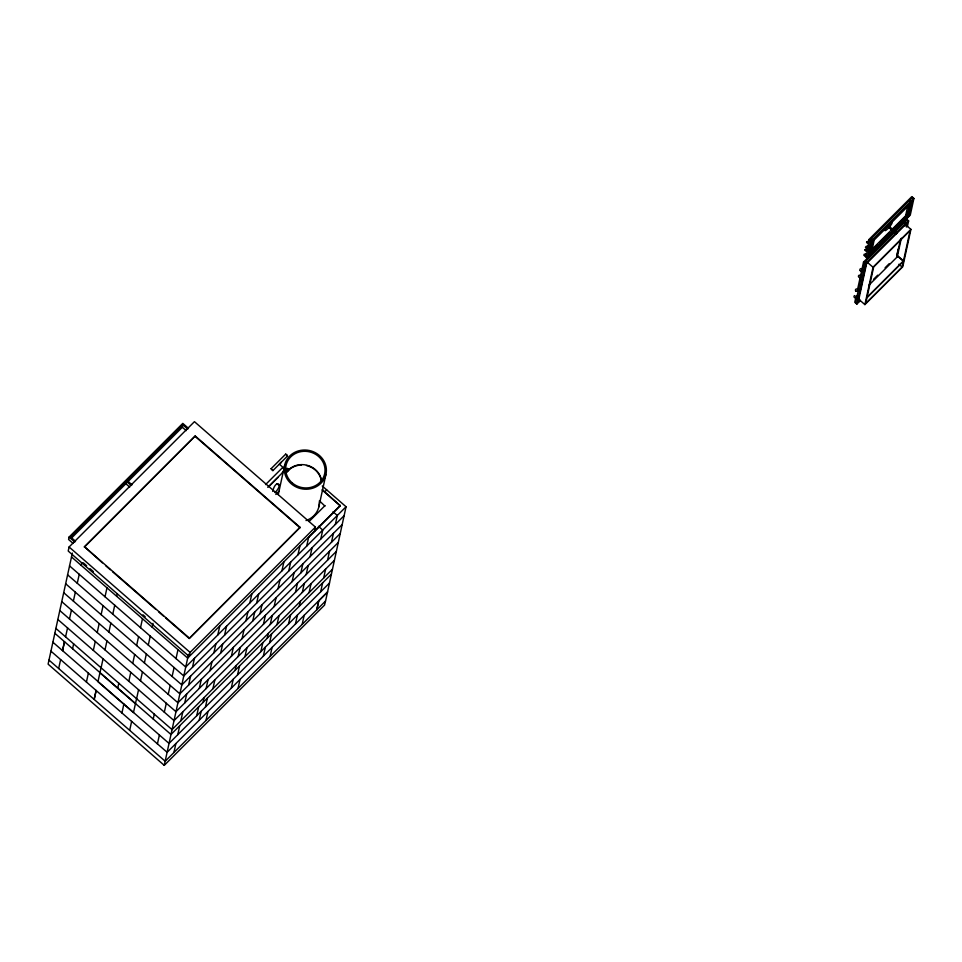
<?xml version="1.0" encoding="UTF-8"?>
<svg xmlns="http://www.w3.org/2000/svg" width="962" height="962" viewBox="0 0 962 962"><rect width="100%" height="100%" fill="white"/><g stroke="black" fill="none" stroke-linecap="round" stroke-linejoin="round"><path stroke-width="1.44" d="M69.096 537.049L74.747 541.967L75.481 541.233L70.635 537.024L126.383 481.289L131.229 485.497L131.95 484.776L127.116 480.555L182.864 424.819L187.71 429.04L188.432 428.306L182.792 423.388L69.096 537.049L68.567 539.478L73.088 543.422M69.096 546.981L68.206 551.046L189.201 656.457L190.091 652.404L315.44 527.092L194.444 421.669L69.096 546.981L190.091 652.404M72.354 553.066L48.1 664.153L164.249 765.355L324.579 605.074L325.469 601.01M102.405 562.842L84.452 546.729L195.226 435.99L300.084 527.344L189.225 638.491L165.548 617.857M64.466 641.762L62.518 650.697L64.514 641.714M58.67 668.518L60.618 659.583M65.572 636.844L67.568 627.861M69.468 618.975L71.465 609.992M73.365 601.106L75.361 592.123M77.261 583.237L79.257 574.266M81.205 565.331L81.758 562.77M72.571 648.749L73.641 643.867M126.383 481.289L125.854 483.718L129.726 487.097M86.424 682.07L88.372 673.135M93.326 650.396L95.274 641.462M97.222 632.527L99.17 623.592M101.118 614.67L103.066 605.735M105.014 596.801L106.962 587.866M94.156 699.446L96.104 690.512M101.058 667.772L97.956 681.673L133.453 712.589L136.556 698.689M94.204 699.398L96.152 690.463M101.106 667.724L103.054 658.79M105.002 649.855L106.95 640.92M108.898 631.986L110.846 623.051M112.794 614.117L114.743 605.182M116.691 596.248L117.244 593.698M117.749 688.107L118.807 683.224M127.633 481.938L182.335 427.26L182.864 424.819M121.921 712.998L123.87 704.064M128.824 681.324L130.772 672.39M132.72 663.455L134.668 654.521M136.616 645.586L138.564 636.652M140.512 627.717L142.46 618.782M129.69 730.314L131.638 721.38M136.604 698.64L138.552 689.706M140.5 680.771L142.448 671.837M144.396 662.902L146.344 653.98M148.292 645.045L150.24 636.11M152.188 627.176L153.018 623.34M84.355 547.125L195.226 435.99M153.235 719.023L154.305 714.153M157.407 743.927L159.403 734.944M164.31 712.241L166.306 703.27M168.206 694.384L170.202 685.401M172.102 676.514L174.098 667.532M175.998 658.645L177.994 649.663M189.225 638.491L300.084 527.344M164.249 765.355L188.516 654.268M173.93 752.5L175.878 743.566M177.778 734.679L179.726 725.745M180.844 720.827L182.792 711.892M184.74 702.957L186.676 694.023M188.624 685.088L190.572 676.154M192.52 667.219L194.468 658.285M199.314 688.383L201.262 679.449M196.729 715.74L198.677 706.805M203.054 702.428L204.112 697.558M199.206 720.249L201.154 711.315M206.108 688.576L208.057 679.641M210.005 670.706L211.953 661.772M213.901 652.837L215.849 643.903M217.797 634.968L219.745 626.034M205.471 706.998L207.419 698.063M206 720.442L207.948 711.507M212.903 688.768L214.851 679.833M220.695 653.03L222.643 644.095M224.591 635.16L226.539 626.226M231.373 656.324L233.321 647.39M231.265 688.191L233.213 679.268M235.113 670.37L236.183 665.5M238.167 656.517L240.115 647.582M242.063 638.648L244.011 629.725M245.959 620.791L247.907 611.856M249.855 602.921L251.803 593.987M237.542 674.939L239.49 666.005M278.283 494.552L284.752 464.887M238.059 688.383L240.007 679.449M244.973 656.709L246.921 647.775M252.765 620.971L254.714 612.048M256.662 603.114L258.61 594.179M260.053 613.696L262.001 604.761M263.444 624.278L265.392 615.343M260.858 651.623L262.806 642.688M263.335 656.144L265.332 647.161M267.183 638.323L268.242 633.441M270.238 624.47L272.186 615.536M274.134 606.601L276.082 597.667M278.03 588.732L279.978 579.797M281.926 570.863L283.874 561.928M269.6 642.881L271.549 633.946M270.13 656.337L272.078 647.402M277.032 624.663L278.98 615.728M288.72 571.055L290.668 562.121M292.111 581.637L294.059 572.703M297.955 554.833L299.904 545.899M288.552 623.941L290.548 614.958M295.502 592.219L297.45 583.285M300.865 572.895L302.814 563.96M306.71 546.091L308.658 537.157M318.843 506.842L325.926 474.362A21.128 19.529 12.3 0 0 298.857 450.781A21.128 19.529 12.3 0 0 291.221 483.742A21.128 19.529 12.3 0 0 325.926 474.362M314.55 531.156L315.44 527.092M299.242 606.264L300.36 601.346M302.308 592.412L304.257 583.477M306.205 574.542L308.153 565.608M310.101 556.673L312.049 547.739M295.442 624.037L297.438 615.055M324.891 506.036L319.408 500.781M302.2 624.278L304.148 615.343M309.103 592.604L311.051 583.669M320.791 538.997L322.739 530.062L318.434 526.31M316.775 609.704L318.723 600.769M320.671 591.834L322.619 582.9M323.677 578.03L325.625 569.095M327.573 560.161L329.521 551.226M331.469 542.291L333.417 533.357M335.365 524.422L337.313 515.488L333.008 511.748M316.823 609.752L318.771 600.817L327.525 592.075M308.694 537.313L340.247 505.772L322.318 489.682M322.258 486.014L346.055 506.746L325.577 601.01L165.139 761.291M856.024 296.512L854.773 302.26L856.865 304.088L860.016 300.938M857.587 289.334L863.527 262.049L906.529 219.071L908.633 220.899L907.37 226.635M865.776 253.511L865.175 256.289L867.267 258.117L910.268 215.127L913.9 198.473L911.808 196.645L868.806 239.634L868.205 242.412M866.389 250.733L867.592 245.19M855.579 302.958L864.345 262.758L907.334 219.769M865.98 256.986L869.612 240.332L912.613 197.354L912.469 198.004M856.865 304.088L865.632 263.877L908.633 220.899M867.267 258.117L870.899 241.462L913.9 198.473M859.066 296.116L858.441 298.99L864.886 304.605L902.789 266.727L910.93 229.365L904.472 223.749M859.691 293.242L866.582 261.628M869.227 251.527L871.62 240.548M868.926 252.898L870.213 254.028L873.207 240.296L910.954 202.561L909.667 201.443M864.886 304.605L873.039 267.256L910.93 229.365M896.945 254.834L898.195 249.11M900.504 239.346L897.041 255.255L903.486 260.87L867.051 297.306M907.755 206.012L905.651 215.68L906.938 216.799L871.524 252.212L874.23 239.791L909.655 204.377L906.938 216.799M868.914 285.173L897.281 256.83L901.334 238.227M905.086 225.914L905.711 223.028M911.002 200.565L907.96 214.514L909.246 215.644L868.578 256.301L871.933 240.945L912.589 200.288L909.246 215.644M910.954 202.561L907.96 216.294L870.213 254.028M906.372 227.032L907.322 222.715L866.654 263.36L858.176 302.272L860.256 300.18M902.14 267.051L910.112 230.495L873.676 266.931L865.704 303.475L902.14 267.051L898.917 264.237M284.403 468.59L279.365 464.189L281.108 462.253L280.579 463.203M272.715 491.402C275.385 478.98 284.283 483.309 275.036 492.58M271.08 468.722L272.895 470.61L287.47 456.036L286.916 454.846L285.654 454.148L271.08 468.722L272.895 470.61M285.654 454.148L287.47 456.036M279.208 485.101L278.607 485.125M888.66 226.599C890.487 223.93 886.327 228.403 888.467 226.804M896.055 233.79L897.269 232.672L896.055 233.79L887.986 226.767M286.568 469.083L287.229 468.253L286.508 469.023M288.853 469.973L289.117 469.252L287.614 471.212M288.335 469.937L288.853 468.915L287.061 471.043L288.949 468.939L288.384 469.973M287.578 470.683L288.143 470.25L287.65 470.743M71.152 538.407L126.587 482.996M265.572 484.583L282.467 467.7L284.68 469.636M267.773 487.349L284.584 470.55M269.673 485.774L277.994 477.453M282.167 473.28L284.247 471.2M275.805 494.42L278.98 491.245M324.759 491.822L326.695 489.886M309.127 521.476L324.976 505.627M340.332 505.363L187.674 658.092L71.477 556.938M346.055 506.746L185.726 667.027L69.529 565.872M344.107 515.68L183.778 675.961L67.581 574.807M342.159 524.615L181.83 684.896L65.632 583.742M340.211 533.549L179.882 693.83L63.684 592.676M338.263 542.484L177.934 702.765L61.736 601.611M336.315 551.418L175.986 711.7L59.788 610.545M334.367 560.353L174.038 720.634L57.84 619.48M332.419 569.288L172.042 729.617L55.892 628.414M331.361 574.158L170.983 734.487L54.834 633.285M329.509 582.996L169.035 743.422L52.886 642.219M327.561 591.931L167.135 752.308L50.938 651.154M872.318 249.002L907.118 214.346M873.123 248.713L877.308 244.516M879.412 242.424L888.852 232.984M893.037 228.788L906.673 215.163M882.936 239.538L885.016 237.446M895.442 227.032L897.522 224.94M873.52 279.365L877.729 275.168M885.076 267.809L889.273 263.612M866.966 297.715L903.402 261.279L898.027 256.601M864.297 254.112C862.156 256.433 867.772 256.277 865.379 254.1M866.233 246.296C863.515 247.968 869.011 249.23 867.303 246.537M888.996 226.166L897.053 233.201M896.632 256.265L897.281 256.83M871.921 239.177L873.207 240.296M868.806 239.634L870.899 241.462M867.652 262.566L873.039 267.256M863.527 262.049L865.632 263.877M322.234 490.079L340.247 505.772M195.13 436.387L300 527.753M182.335 427.26L186.207 430.639M84.452 546.729L189.31 638.083M105.784 565.8L110.293 569.72M112.542 571.693L155.399 609.018M158.778 611.964L163.287 615.896M83.261 562.794L86.64 565.74M90.019 568.674L93.398 571.62M142.953 614.802L145.202 616.762M99.904 672.739L135.401 703.655M48.99 660.088L165.187 761.243M277.441 484.535L276.96 483.814M856.18 295.755A1.311 1.215 12.3 0 1 856.192 297.547A1.311 1.215 12.3 0 1 854.28 297.342A1.311 1.215 12.3 0 1 854.605 295.587M860.617 275.457A1.311 1.215 12.3 0 1 860.449 277.369A1.311 1.215 12.3 0 1 858.501 276.659A1.311 1.215 12.3 0 1 859.667 275.12M890.427 223.088A5.459 1.058 -48.9 0 1 891.425 224.326A5.459 1.058 -48.9 0 1 886.038 230.219A5.459 1.058 -48.9 0 1 885.978 227.958M286.027 473.196A19.192 17.749 12.3 0 1 288.263 470.454M289.129 469.648A19.192 17.749 12.3 0 1 301.491 465.007M306.469 465.536A19.192 17.749 12.3 0 1 321.272 480.182M286.123 472.787A19.192 17.749 12.3 0 1 306.553 465.127A19.192 17.749 12.3 0 1 321.548 480.94M319.288 501.755A21.128 19.529 12.3 0 1 306.012 520.562M864.886 249.867C866.425 253.74 867.977 247.054 864.886 249.867M866.57 242.147C868.109 246.019 869.66 239.334 866.57 242.147M855.855 291.005A1.311 1.215 12.3 0 0 858.008 290.428A1.311 1.215 12.3 0 0 856.324 288.973A1.311 1.215 12.3 0 0 855.855 291.005M860.281 270.707A1.311 1.215 12.3 0 0 862.433 270.13A1.311 1.215 12.3 0 0 860.749 268.663A1.311 1.215 12.3 0 0 860.281 270.707M292.135 482.816A19.757 18.266 12.3 0 0 324.591 474.05A19.757 18.266 12.3 0 0 299.278 452.008A19.757 18.266 12.3 0 0 292.135 482.816"/></g></svg>
